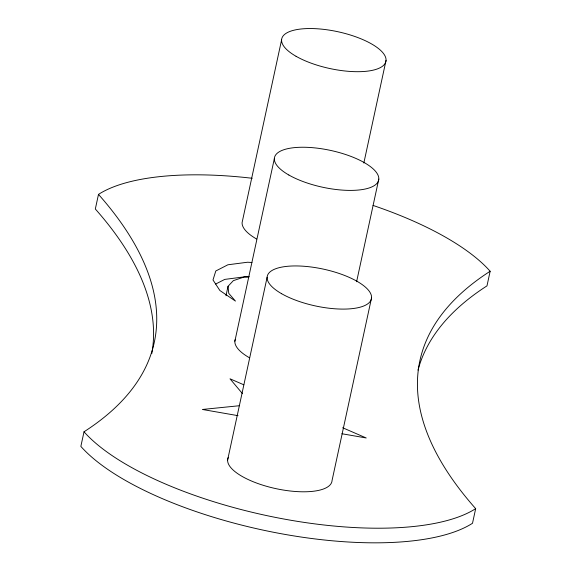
<?xml version="1.0" encoding="UTF-8"?>
<svg xmlns="http://www.w3.org/2000/svg" width="571" height="571" viewBox="0 0 571 571"><rect width="100%" height="100%" fill="white"/><g stroke="black" fill="none" stroke-linecap="round" stroke-linejoin="round"><path stroke-width="0.86" d="M252.189 178.273A216.473 76.521 12.2 0 0 98.49 194.39L95.328 209.007A865.893 306.07 12.2 0 1 151.779 353.599M98.49 194.39A865.893 306.07 12.2 0 1 84.016 431.783L80.854 446.401A216.473 76.521 12.2 0 0 273.787 532.315A216.473 76.521 12.2 0 0 472.51 523.264L475.672 508.647A865.893 306.07 12.2 0 1 490.146 271.254A216.473 76.521 12.2 0 0 373.041 205.424M225.988 295.757L228.036 286.299L233.339 280.654L244.124 277.006L249.17 276.585M281.596 39.87L242.097 222.576A53.289 18.836 12.2 0 0 256.572 239.006M234.859 341.272L274.358 158.574M227.622 459.969L267.121 277.27M363.841 163.028L386.039 60.369M356.604 281.731L378.801 179.066M371.564 297.769L332.065 480.468A53.289 18.836 12.2 0 1 275.272 488.498A53.289 18.836 12.2 0 1 228.222 457.578M490.146 271.254L486.984 285.871A865.893 306.07 12.2 0 0 417.986 370.129M215.66 284.051L224.724 279.405L244.409 276.849L248.792 277.113M239.306 405.731L202.398 409.471L238.028 415.667M251.954 262.496L247.571 262.232L227.886 264.787L215.795 270.989L212.997 279.976L219.864 290.496L235.452 301.088L228.764 293.358L228.036 286.299M341.879 433.739L366.218 437.971L342.636 427.729M243.817 384.804L229.992 378.794L242.511 393.669M475.672 508.647A216.473 76.521 12.2 0 1 276.949 517.697A216.473 76.521 12.2 0 1 84.016 431.783M249.334 357.703A53.289 18.836 12.2 0 1 235.159 339.659M296.071 56.301A53.289 18.836 12.2 0 0 383.962 64.937A53.289 18.836 12.2 0 0 321.423 29.121A53.289 18.836 12.2 0 0 296.071 56.301M288.833 175.004A53.289 18.836 12.2 0 0 376.724 183.634A53.289 18.836 12.2 0 0 314.186 147.825A53.289 18.836 12.2 0 0 288.833 175.004M281.596 293.701A53.289 18.836 12.2 0 0 369.487 302.33A53.289 18.836 12.2 0 0 306.948 266.521A53.289 18.836 12.2 0 0 281.596 293.701"/></g></svg>
